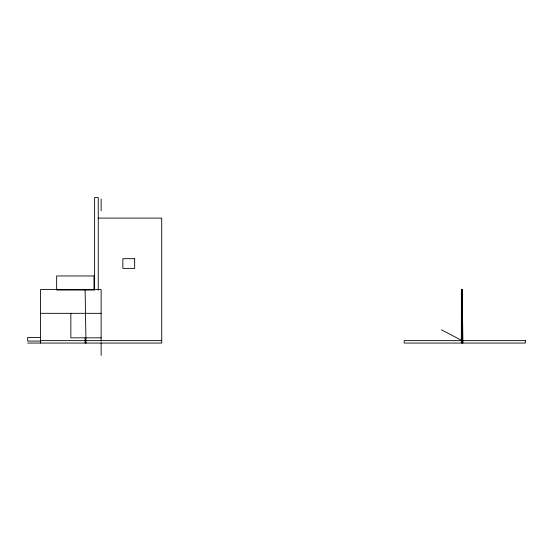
<?xml version="1.0" encoding="UTF-8"?>
<svg xmlns="http://www.w3.org/2000/svg" width="553" height="553" viewBox="0 0 553 553"><rect width="100%" height="100%" fill="white"/><g stroke="black" fill="none" stroke-linecap="round" stroke-linejoin="round"><path stroke-width="0.83" d="M462.08 340.973L462.08 330.694M462.08 320.415L462.08 289.572L462.958 343.047M85.452 289.703L85.044 289.212L84.886 289.855M462.052 289.703L461.845 289.233L461.375 289.433L461.347 343.054M98.247 218.096L161.725 218.096L161.725 343.054L27.65 343.054M40.556 313.323L101.137 313.323M40.556 337.434L27.65 337.434L27.65 341.07L40.556 341.07M101.137 337.828L70.846 337.828L70.846 313.323M40.556 340.627L161.725 340.627M441.363 329.782L461.962 340.537M461.485 289.855L462.232 343.06M85.114 289.572L85.992 343.192M101.137 198.942L101.137 210.755M101.137 341.083L101.137 289.572L40.556 289.572L40.556 343.054M101.137 342.77L101.137 355.448M98.247 290.138L98.247 197.552L94.611 197.552L94.611 290.138M85.114 337.876L85.114 343.054M134.662 258.686L122.849 258.686L122.849 268.378L134.662 268.378L134.662 258.686M93.996 275.961L56.641 275.961L56.641 290.028L93.996 290.028L93.996 275.961M525.35 340.627L404.188 340.627L404.188 343.054L525.35 343.054L525.35 340.627"/></g></svg>
